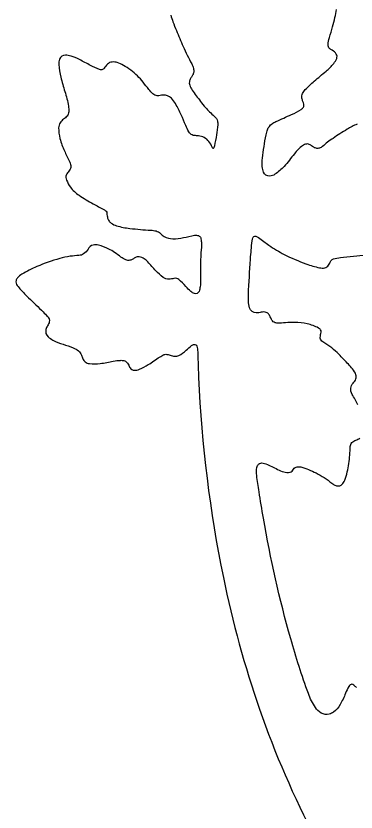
# Model space of a CAD drawing. Extents: x 5.6 to 18.4, y 2.5 to 21.5.
# Drawn here: x 5.58 to 8.2, y 9.19 to 15.33 of the extents above; entities that cross this region are included whole.
import ezdxf

# ---------------------------------------------------------------- set-up
doc = ezdxf.new("R2010")
doc.units = 0
doc.layers.add('SignTorch_HUMMINGBIRD_WELCO', color=18, linetype='CONTINUOUS')

msp = doc.modelspace()

# ---------------------------------------------------------------- linework, layer by layer
at = {"layer": 'SignTorch_HUMMINGBIRD_WELCO'}
for points in [[(8.21, 14.4956, 0.028633), (8.1329, 14.4561, 0.019166), (8.024, 14.3863, 0.022054), (7.9423, 14.3239, -0.087259), (7.92, 14.3111, -0.15536), (7.8931, 14.31, -0.083273), (7.8704, 14.3206, 0.008655), (7.8464, 14.3364, 0.17343), (7.8197, 14.3425, 0.139466), (7.788, 14.3291, 0.053979), (7.7258, 14.2673, 0.010554), (7.6875, 14.2178, -0.028347), (7.6474, 14.1697, -0.058514), (7.5757, 14.109, -0.128353), (7.5347, 14.0949, -0.332487), (7.4882, 14.1246, -0.067688), (7.4782, 14.1681, -0.052496), (7.479, 14.233, -0.018769), (7.5071, 14.4121, -0.040259), (7.5186, 14.453, -0.15011), (7.5535, 14.4986, -0.050087), (7.5824, 14.5152, 0.001608), (7.704, 14.57, 0.033314), (7.7776, 14.6096, 0.110947), (7.7956, 14.6274, 0.2162), (7.7988, 14.6499, 0.02473), (7.7919, 14.6699, -0.045253), (7.784, 14.6962, -0.172946), (7.7892, 14.7327, -0.069262), (7.8099, 14.7616, -0.025616), (7.8794, 14.8275, -0.00364), (7.97, 14.9039, 0.046385), (8.0297, 14.9635, 0.076928), (8.0522, 15.0012, 0.242732), (8.049, 15.036, 0.127572), (8.018, 15.0649, -0.037984), (7.9988, 15.0772, -0.263356), (7.9857, 15.1077, -0.04368), (7.9965, 15.1628, -0.000142), (8.0207, 15.2465, 0.016865), (8.0388, 15.3176, 0.008968), (8.0513, 15.3802, 0.008048)], [(6.7721, 15.3363, 0.014531), (6.7887, 15.2852, 0.011814), (6.8152, 15.2165, 0.006575), (6.8672, 15.0949, 0.022144), (6.934, 14.9607, -0.072588), (6.9473, 14.9256, -0.084933), (6.9486, 14.8971, -0.096718), (6.9408, 14.8732, -0.02919), (6.9275, 14.8523, 0.091911), (6.9169, 14.8299, 0.155781), (6.9187, 14.7949, 0.055963), (6.9375, 14.758, 0.017373), (6.9687, 14.7141, -0.004781), (7.001, 14.671, 0.020245), (7.0392, 14.6233, 0.02795), (7.07, 14.5915, 0.006569), (7.1102, 14.5555, -0.154623), (7.132, 14.5196, -0.076245), (7.1345, 14.4907, -0.028118), (7.125, 14.413, -0.007108), (7.1085, 14.3278, -0.039493), (7.104, 14.3128, -0.140876), (7.1003, 14.3078, -0.356916), (7.0976, 14.3079, -0.122043), (7.0905, 14.3181, 0.076269), (7.0661, 14.3614, 0.102209), (7.0295, 14.3924, 0.105563), (6.9849, 14.4056, 0.008221), (6.956, 14.4074, -0.106048), (6.9361, 14.4126, -0.149914), (6.9113, 14.4364, -0.029013), (6.8872, 14.4863, 0.004595), (6.8532, 14.5664, 0.031383), (6.8084, 14.6537, 0.055775), (6.7765, 14.6959, 0.234874), (6.7122, 14.7194, 0.029683), (6.6902, 14.7156, -0.083667), (6.668, 14.7142, -0.155962), (6.6341, 14.7291, -0.04874), (6.6018, 14.7638, 0.002258), (6.5595, 14.8185, 0.037483), (6.5145, 14.8682, 0.057921), (6.4068, 14.9489, 0.054807), (6.3595, 14.9699, 0.093498), (6.3204, 14.9747, 0.185305), (6.2832, 14.9576, 0.049215), (6.2584, 14.9265, -0.226703), (6.24, 14.9153, -0.116149), (6.2208, 14.9178, -0.029667), (6.1524, 14.9483, -0.00335), (6.0672, 14.9933, 0.049012), (6.0022, 15.0203, 0.065787), (5.9588, 15.0276, 0.323085), (5.9136, 14.9973, 0.105149), (5.9074, 14.9543, 0.046489), (5.9226, 14.8581, 0.015859), (5.9547, 14.7473, -0.036093), (5.9823, 14.6353, -0.054389), (5.9851, 14.5906, -0.173609), (5.9717, 14.5582, -0.053947), (5.9441, 14.5336, 0.093026), (5.9184, 14.507, 0.142919), (5.9066, 14.4682, 0.067294), (5.917, 14.3841, 0.045139), (5.9513, 14.2891, 0.006744), (5.99, 14.209, -0.06993), (6.0006, 14.1776, -0.17207), (5.9959, 14.1478, -0.068194), (5.9749, 14.1191, 0.219327), (5.9631, 14.0856, 0.068023), (5.9682, 14.064, 0.067409), (5.9971, 14.0111, 0.08688), (6.0639, 13.9473, 0.023365), (6.174, 13.881, 0.003517), (6.2544, 13.8383, -0.087969), (6.2725, 13.8244, -0.184787), (6.2794, 13.8068, 0.070592), (6.2846, 13.7721, 0.077671), (6.2955, 13.749, 0.087231), (6.3114, 13.7328, 0.087592), (6.3542, 13.7122, 0.03941), (6.457, 13.6919, 0.01511), (6.618, 13.678, -0.046773), (6.658, 13.672, -0.137944), (6.6915, 13.653, 0.064162), (6.7219, 13.6293, 0.138486), (6.7868, 13.612, 0.046567), (6.869, 13.621, 0.000084), (6.9555, 13.6387, -0.142252), (6.9867, 13.6362, -0.236396), (7.0027, 13.6188, -0.057847), (7.0082, 13.5853, -0.034919), (7.007, 13.5283, 0.021262), (7.0018, 13.4226, 0.005898), (7.0025, 13.3052, -0.039758), (6.9985, 13.2421, -0.048591), (6.9898, 13.2065, -0.412477), (6.9541, 13.1891, -0.107228), (6.9272, 13.2054, -0.016669), (6.888, 13.245, 0.026743), (6.8337, 13.2978, 0.113533), (6.8178, 13.3063, 0.130834), (6.7967, 13.3064, -0.046358), (6.758, 13.3, -0.188245), (6.712, 13.3144, -0.040206), (6.6579, 13.3652, 0.002779), (6.5957, 13.4331, 0.057469), (6.5664, 13.4582, 0.115492), (6.5287, 13.4726, 0.154234), (6.4986, 13.4673, 0.033144), (6.4785, 13.4551, -0.105667), (6.4568, 13.446, -0.156184), (6.4242, 13.4499, -0.04731), (6.3873, 13.4713, 0.000069), (6.3381, 13.5064, 0.038702), (6.2935, 13.5332, 0.054033), (6.213, 13.5632, 0.118914), (6.1735, 13.5637, 0.219859), (6.1332, 13.5325, -0.130583), (6.0989, 13.4949, -0.128862), (6.0636, 13.4834, 0.017782), (5.9953, 13.477, 0.038755), (5.9146, 13.46, 0.027396), (5.7387, 13.3979, 0.037305), (5.6236, 13.3397, 0.072639), (5.5901, 13.3121, 0.1206), (5.578, 13.2898, 0.148251), (5.5788, 13.269, 0.0717), (5.5876, 13.2519, 0.031554), (5.615, 13.218, 0.016319), (5.6744, 13.1575, -0.005693), (5.7871, 13.0476, 0.003044), (5.8227, 13.0125, -0.260408), (5.8346, 12.9724, -0.088889), (5.8219, 12.9419, 0.077766), (5.8084, 12.9118, 0.285314), (5.8249, 12.8567, 0.058875), (5.863, 12.8302, 0.053254), (5.9405, 12.7991, -0.026036), (6.0194, 12.7723, -0.087498), (6.0596, 12.7475, -0.10231), (6.0836, 12.715, -0.034968), (6.0942, 12.6874, 0.156087), (6.1109, 12.6631, 0.138152), (6.1447, 12.6495, 0.06043), (6.2266, 12.6505, 0.018705), (6.3284, 12.6681, -0.041382), (6.3835, 12.675, -0.068203), (6.4106, 12.6725, -0.150274), (6.4333, 12.6592, -0.095504), (6.4508, 12.6309, 0.146977), (6.4711, 12.6045, 0.163701), (6.4915, 12.5982, 0.086824), (6.5301, 12.606, 0.056094), (6.5984, 12.6419, -0.003755), (6.686, 12.7004, -0.04075), (6.7197, 12.7188, -0.110083), (6.7337, 12.7216, -0.084589), (6.7677, 12.7151, 0.05704), (6.8013, 12.7068, 0.151191), (6.8332, 12.7123, 0.068673), (6.8907, 12.7523, -0.005162), (6.9315, 12.7891, -0.146867), (6.9516, 12.7983, -0.377103), (6.9728, 12.7844, -0.053519), (6.98, 12.7407, -0.008864), (6.9815, 12.7009, 0.0061), (6.9865, 12.5415, 0.03968), (7.1776, 11.0009, 0.032914), (7.4569, 9.9857, 0.037573), (7.8895, 8.9888, 0.041284)], [(8.2155, 12.3321, 0.021103), (8.1713, 12.4127, -0.175395), (8.1616, 12.4615, -0.1469), (8.179, 12.4982, 0.090698), (8.2003, 12.5326, 0.175562), (8.201, 12.5625, 0.097028), (8.1749, 12.6085, 0.011463), (8.1427, 12.6444, 0.005189), (8.0688, 12.7213, 0.06804), (7.9523, 12.8115, -0.163695), (7.9278, 12.8392, -0.10057), (7.9254, 12.8512, -0.054709), (7.9279, 12.8733, 0.009158), (7.9318, 12.8924, 0.195707), (7.9281, 12.9104, 0.126033), (7.9128, 12.9242, 0.062459), (7.8254, 12.9566, 0.06003), (7.728, 12.9675, 0.016386), (7.6563, 12.9645, -0.013057), (7.5983, 12.9617, -0.121911), (7.57, 12.9681, -0.113136), (7.5566, 12.9791, -0.070938), (7.543, 13.003, 0.05942), (7.5294, 13.0285, 0.153291), (7.5091, 13.044, 0.162571), (7.4703, 13.0451, -0.081518), (7.4318, 13.0401, -0.316953), (7.38, 13.0791, -0.068), (7.371, 13.13, -0.022257), (7.3712, 13.1828, -0.004321), (7.387, 13.454, -0.011299), (7.3998, 13.5968, -0.072456), (7.4055, 13.6186, -0.131518), (7.4135, 13.6288, -0.228837), (7.4279, 13.6317, -0.098722), (7.45, 13.621, 0.007291), (7.529, 13.5631, 0.037767), (7.648, 13.4914, 0.028719), (7.8154, 13.4188, 0.035359), (7.9206, 13.3884, 0.097873), (7.9605, 13.3878, 0.220293), (7.9894, 13.4081, 0.01012), (8.0075, 13.4409, -0.219353), (8.0285, 13.457, -0.022353), (8.0807, 13.4665, -0.01414), (8.2826, 13.488, 0.025812)], [(8.2064, 10.1535, -0.077955), (8.1841, 10.1709, 0.392947), (8.1558, 10.173, 0.099039), (8.1455, 10.1606, 0.027836), (8.121, 10.109, -0.03184), (8.0783, 10.0208, -0.10353), (8.0284, 9.9641, -0.093501), (7.9948, 9.9475, -0.204558), (7.9321, 9.9559, -0.114368), (7.8878, 9.9983, -0.057655), (7.834, 10.106, -0.018172), (7.6977, 10.5287, -0.026101), (7.4863, 11.4594, -0.004137), (7.4529, 11.6622, -0.006691), (7.435, 11.788, -0.075045), (7.4364, 11.8498, -0.167975), (7.45, 11.8745, -0.239167), (7.4837, 11.8836, -0.066333), (7.528, 11.868, 0.009668), (7.6187, 11.8241, 0.081659), (7.6687, 11.8103, 0.094733), (7.6921, 11.8123, 0.122508), (7.708, 11.8213, 0.06991), (7.7195, 11.8357, -0.227644), (7.7478, 11.8547, -0.103734), (7.7755, 11.8529, -0.050882), (7.8938, 11.8068, -0.052331), (8.0141, 11.7283, 0.074342), (8.045, 11.71, 0.135729), (8.0702, 11.7071, 0.145369), (8.0916, 11.7172, 0.121613), (8.1147, 11.7513, 0.056854), (8.1463, 11.8792, 0.022954), (8.1572, 12.0107, -0.182859), (8.1701, 12.0414, -0.120969), (8.1997, 12.0604, 0.046206), (8.2319, 12.0748, 0.091273)]]:
    msp.add_lwpolyline(points, format="xyb", dxfattribs=at)

doc.saveas('drawing.dxf')
